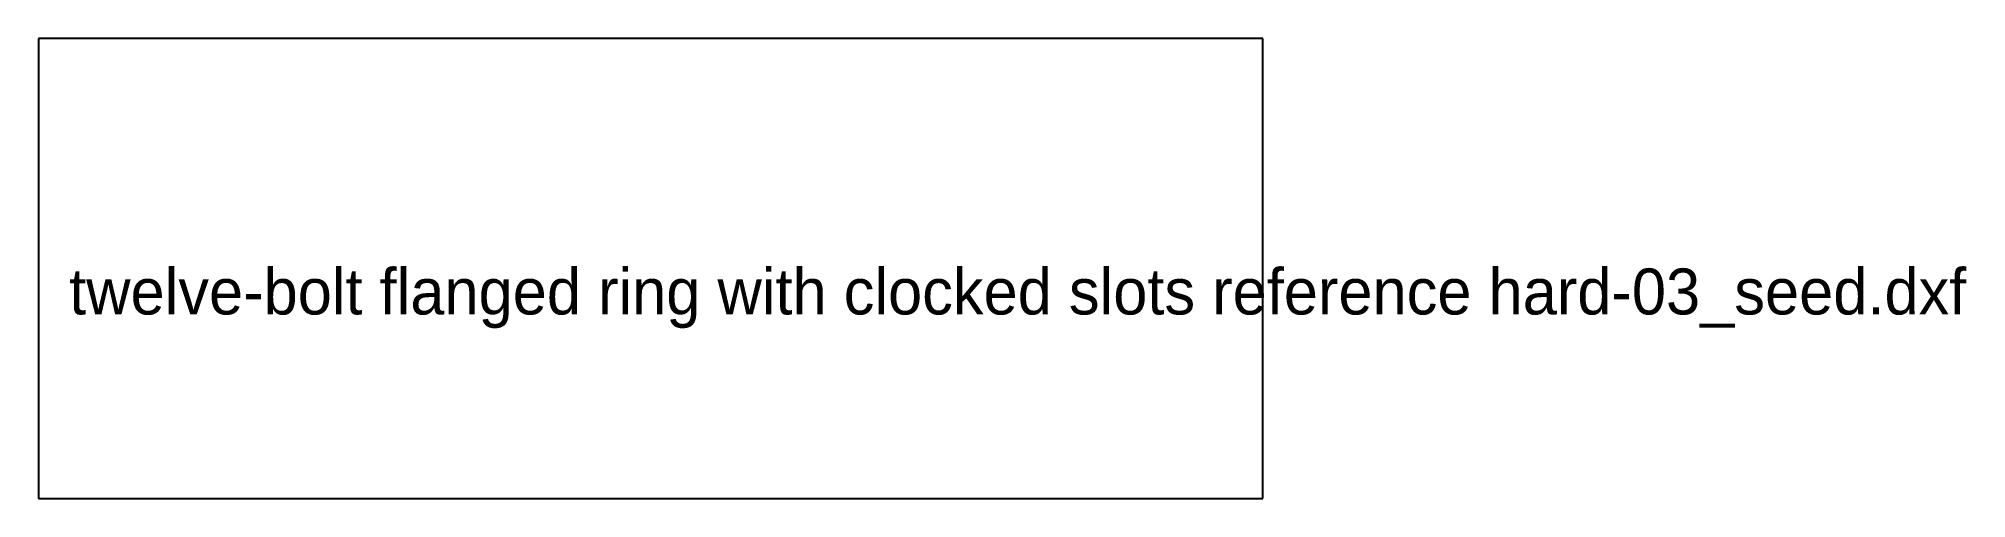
# Model space of a CAD drawing. Header units: millimetres. Extents: x 0 to 126, y 0 to 30.
import ezdxf

# ---------------------------------------------------------------- set-up
doc = ezdxf.new("R2010")
doc.units = ezdxf.units.MM
doc.layers.add('REFERENCE', color=252, linetype='Continuous')

msp = doc.modelspace()

# ---------------------------------------------------------------- linework, layer by layer
at = {"layer": 'REFERENCE'}
for p, q in [((80, 30), (0, 30)), ((0, 30), (0, 0)), ((80, 0), (80, 30)), ((0, 0), (80, 0))]:
    msp.add_line(p, q, dxfattribs=at)

# ---------------------------------------------------------------- texts
msp.add_text('twelve-bolt flanged ring with clocked slots reference hard-03_seed.dxf', height=3, dxfattribs=at).set_placement((2, 12))

doc.saveas('drawing.dxf')
